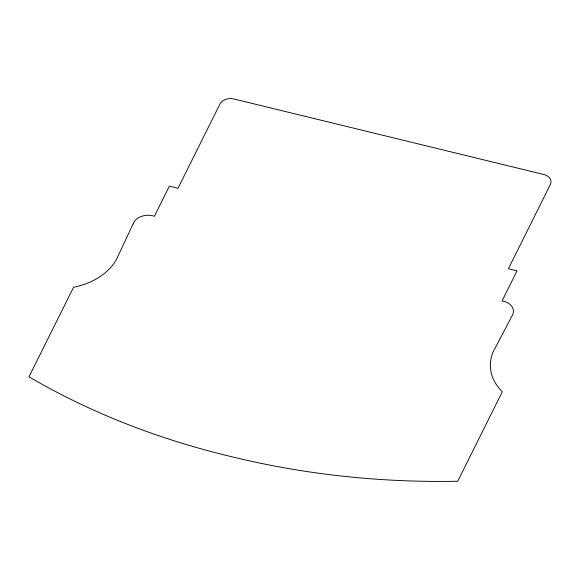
<?xml version="1.0" encoding="UTF-8"?>
<svg xmlns="http://www.w3.org/2000/svg" width="580" height="580" viewBox="0 0 580 580"><rect width="100%" height="100%" fill="white"/><g stroke="black" fill="none" stroke-linecap="round" stroke-linejoin="round"><path stroke-width="0.87" d="M133.096 224.061L116.065 260.195A61.748 45.233 -3.5 0 1 73.58 287.252L29 376.783A670.799 491.39 -3.5 0 0 229.803 456.25A670.799 491.39 -3.5 0 0 457.736 481.248L502.309 391.717A61.748 45.233 -3.5 0 1 493.043 352.053L511.792 316.332A14.841 10.875 -3.5 0 0 502.019 301.005L517.034 270.845L508.406 268.743L550.333 184.534A10.803 7.917 -3.5 0 0 543.967 174.536L233.82 98.962A10.803 7.917 -3.5 0 0 219.943 104.03L178.016 188.239L169.389 186.137L154.374 216.296A14.841 10.875 -3.5 0 0 133.096 224.061"/></g></svg>
